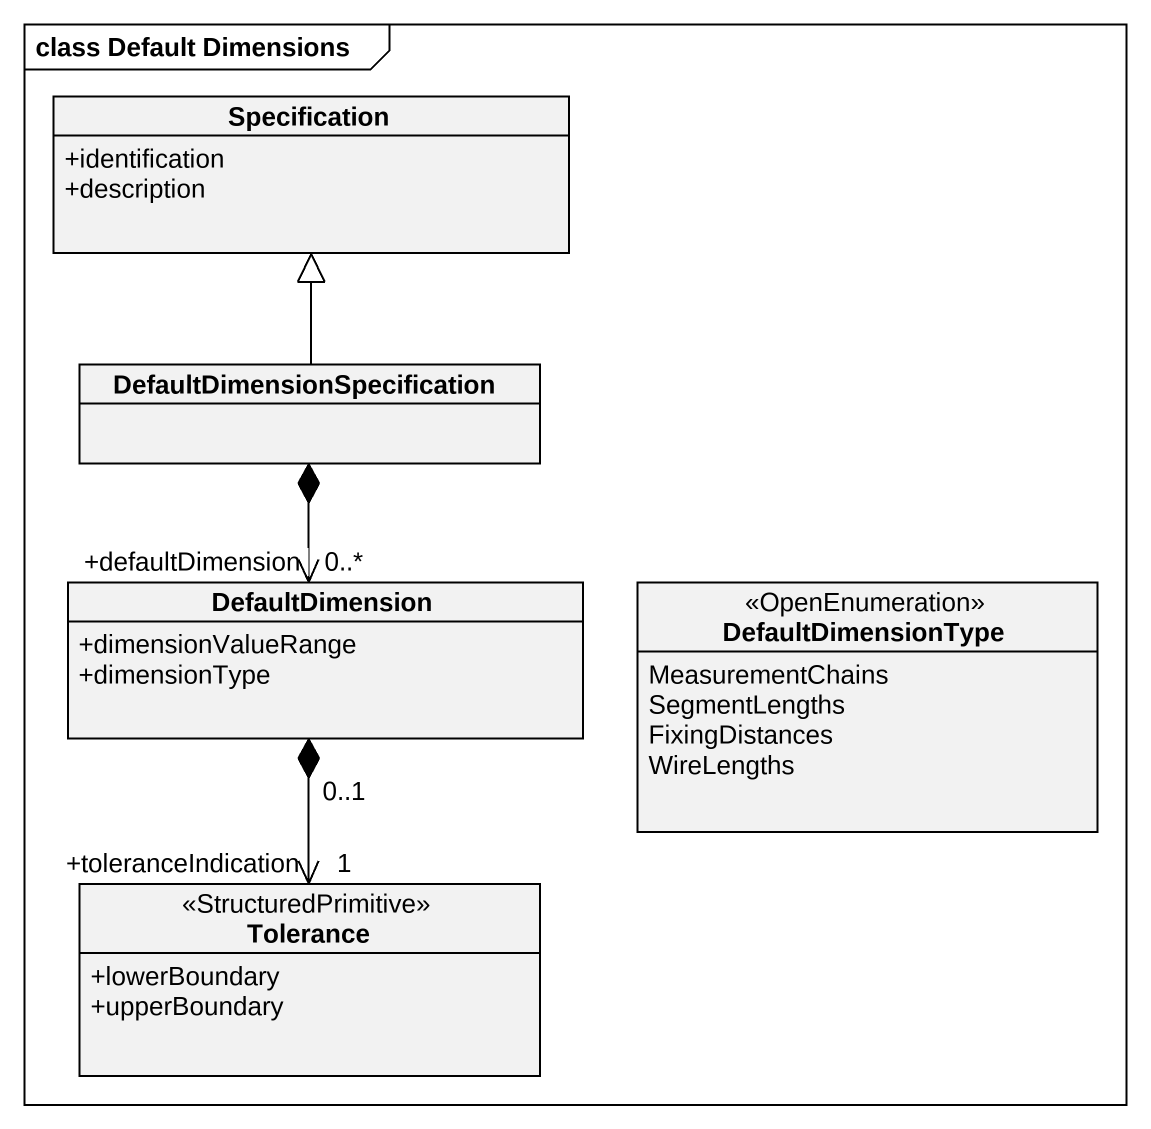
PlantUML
@startuml
mainframe class Default Dimensions
hide circle
hide empty members
skinparam classAttributeIconSize 0
class Specification {
  +identification
  +description
}
class "DefaultDimensionSpecification" as DefaultDimensionSpecificatio
class DefaultDimension {
  +dimensionValueRange
  +dimensionType
}
enum DefaultDimensionType <<OpenEnumeration>> {
  MeasurementChains
  SegmentLengths
  FixingDistances
  WireLengths
}
class Tolerance <<StructuredPrimitive>> {
  +lowerBoundary
  +upperBoundary
}
DefaultDimensionSpecificatio -up-|> Specification
DefaultDimension "0..*\n+defaultDimension" <-up-* DefaultDimensionSpecificatio
Tolerance "1\n+toleranceIndication" <-up-* "0..1" DefaultDimension
@enduml
